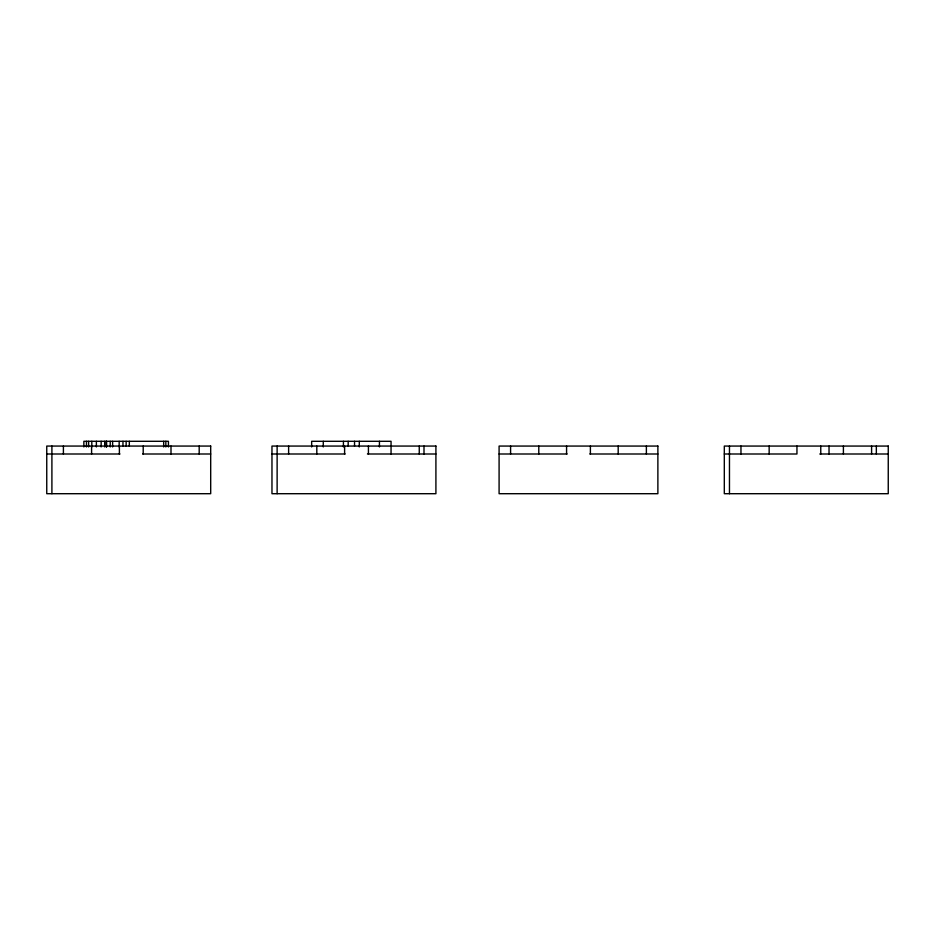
<?xml version="1.0" encoding="UTF-8"?>
<svg xmlns="http://www.w3.org/2000/svg" width="935" height="935" viewBox="0 0 935 935"><rect width="100%" height="100%" fill="white"/><g stroke="black" fill="none" stroke-linecap="round" stroke-linejoin="round"><path stroke-width="1.4" d="M46.75 454.001L119.96 454.001M142.634 454.001L210.691 454.001M271.968 454.001L345.167 454.001M367.443 454.001L435.909 454.001M499.091 454.001L567.148 454.001M589.833 454.001L657.878 454.001M724.309 454.001L796.947 454.001L796.947 446.065M819.785 454.001L888.25 454.001M876.34 446.065L876.34 454.001M871.595 446.065L871.595 454.001M843.405 446.065L843.405 454.001M829.029 446.065L829.029 454.001M820.766 446.065L820.766 454.001M769.154 446.065L769.154 454.001M740.964 446.065L740.964 454.001M729.464 446.065L729.464 493.703M646.377 446.065L646.377 454.001M618.187 446.065L618.187 454.001M590.394 446.065L590.394 454.001M566.575 446.065L566.575 454.001M538.794 446.065L538.794 454.001M510.592 446.065L510.592 454.001M423.999 446.065L423.999 454.001M419.254 446.065L419.254 454.001M391.052 454.001L391.052 441.297L311.659 441.297L311.659 446.942M379.435 441.297L379.435 446.942M368.425 446.065L368.425 454.001M359.297 441.297L359.297 446.942M354.54 441.297L354.54 446.065M348.182 441.297L348.182 446.065M344.606 446.065L344.606 454.001M343.425 441.297L343.425 446.942M323.276 441.297L323.276 446.942M316.813 446.065L316.813 454.001M288.623 446.065L288.623 454.001M277.122 446.065L277.122 493.703M199.19 446.065L199.19 454.001M171 446.065L171 454.001M168.429 446.942L168.429 441.297L83.858 441.297L83.858 446.942M165.846 441.297L165.846 446.942M163.672 441.297L163.672 446.942M143.207 446.065L143.207 454.001M129.322 441.297L129.322 446.065M126.143 441.297L126.143 446.065M122.964 441.297L122.964 446.065M119.388 446.065L119.388 454.001M119.166 441.297L119.166 446.942M112.621 441.297L112.621 446.942M110.225 441.297L110.225 446.942M106.602 441.297L106.602 446.942M106.298 441.297L106.298 446.942M104.708 441.297L104.708 446.942M101.155 441.297L101.155 446.942M96.375 441.297L96.375 446.942M91.805 441.297L91.805 446.942M91.595 446.065L91.595 454.001M88.615 441.297L88.615 446.942M86.452 441.297L86.452 446.942M63.405 446.065L63.405 454.001M51.904 446.065L51.904 493.703M210.691 446.065L46.75 446.065L46.75 493.703L210.691 493.703L210.691 446.065M435.909 446.065L271.968 446.065L271.968 493.703L435.909 493.703L435.909 446.065M657.878 446.065L499.091 446.065L499.091 493.703L657.878 493.703L657.878 446.065M888.25 446.065L724.309 446.065L724.309 493.703L888.25 493.703L888.25 446.065"/></g></svg>
